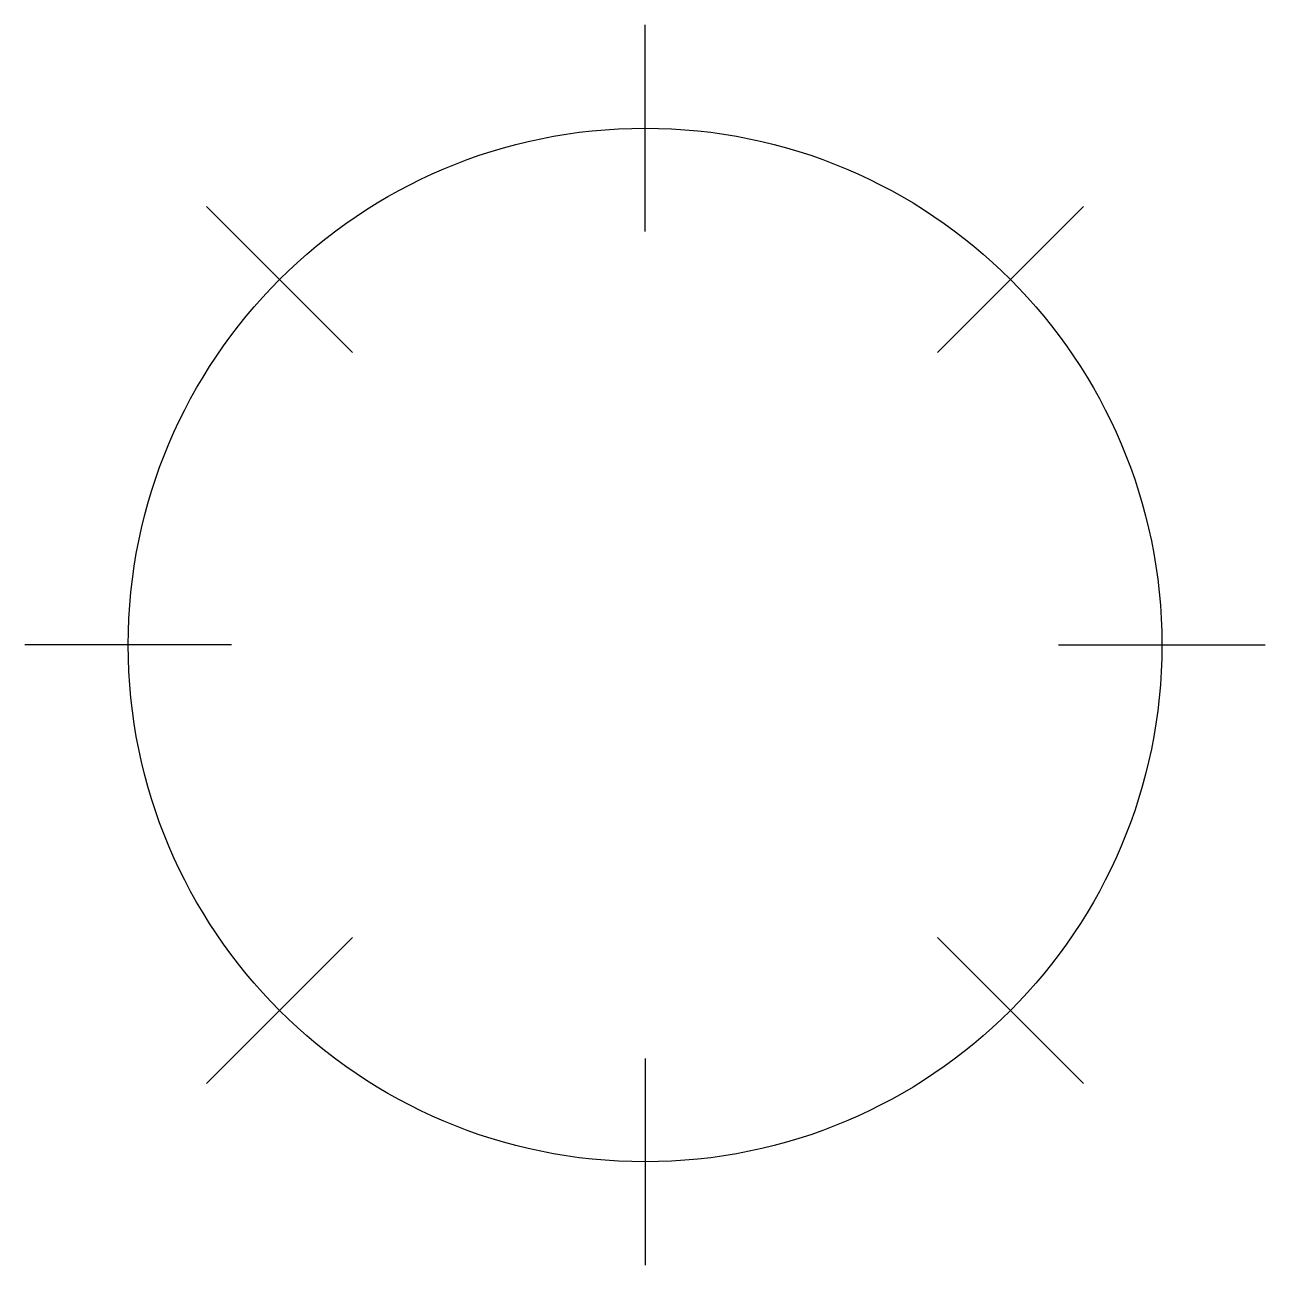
# Model space of a CAD drawing. Header units: millimetres. Extents: x -10196.842 to -10196.542, y -372.163 to -371.863.
import ezdxf

# ---------------------------------------------------------------- set-up
doc = ezdxf.new("R2010")
doc.units = ezdxf.units.MM
doc.header["$LTSCALE"] = 10
doc.layers.add('Tub_esgoto_símbolos', color=2, linetype='Continuous')

msp = doc.modelspace()

# ---------------------------------------------------------------- linework, layer by layer
at = {"layer": 'Tub_esgoto_símbolos', "color": 1}
for p, q in [((-10196.69247, -371.9125), (-10196.69247, -371.8625)), ((-10196.76319, -371.94179), (-10196.79854, -371.90643)), ((-10196.62176, -371.94179), (-10196.58641, -371.90643)), ((-10196.79247, -372.0125), (-10196.84247, -372.0125)), ((-10196.59247, -372.0125), (-10196.54247, -372.0125)), ((-10196.76319, -372.08321), (-10196.79854, -372.11857)), ((-10196.62176, -372.08321), (-10196.58641, -372.11857)), ((-10196.69247, -372.1125), (-10196.69247, -372.1625))]:
    msp.add_line(p, q, dxfattribs=at)
at = {"layer": 'Tub_esgoto_símbolos'}
msp.add_circle((-10196.69247, -372.0125), 0.125, dxfattribs=at)

doc.saveas('drawing.dxf')
